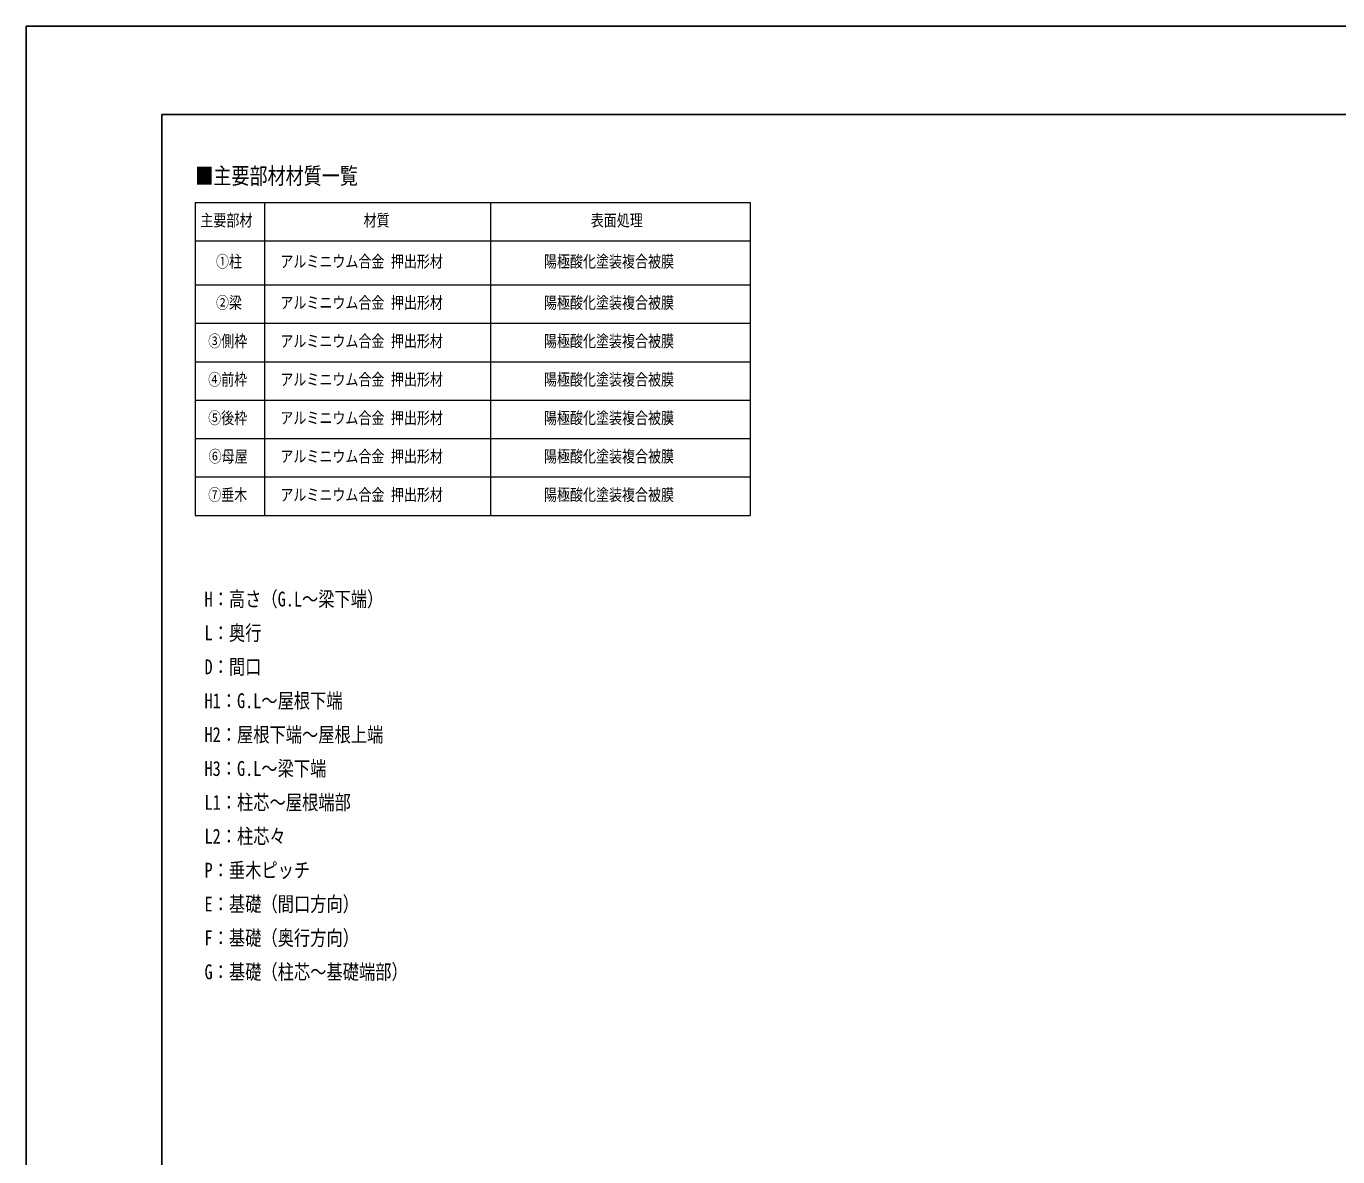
# Model space of a CAD drawing. Units: millimetres, scale not verified. Extents: x -10512 to 10512, y -7425 to 7425.
# Drawn here: x -10512 to -3253, y 1170 to 7425 of the extents above; entities that cross this region are included whole.
import ezdxf
from ezdxf.enums import TextEntityAlignment as Align

# ---------------------------------------------------------------- set-up
doc = ezdxf.new("R2010")
doc.units = ezdxf.units.MM
doc.header["$LTSCALE"] = 30
doc.layers.add('0-1_TABLE1', color=7, linetype='Continuous', lineweight=18)
doc.layers.add('0-2_USER1', color=3, linetype='Continuous')
doc.layers.add('0-7_YKK_ZWAK', color=7, linetype='Continuous')
doc.styles.add('ＭＳ ゴシック', font='')
doc.styles.get('ＭＳ ゴシック').set_extended_font_data('MS Gothic')

msp = doc.modelspace()

# ---------------------------------------------------------------- linework, layer by layer
at = {"layer": '0-1_TABLE1'}
for p, q in [((-9577.4, 6449.73), (-6505.33, 6449.73)), ((-9577.4, 6449.73), (-9577.4, 4718.36)), ((-9193.3, 6449.73), (-9193.3, 4718.36)), ((-7943.49, 6449.73), (-7943.49, 4718.36)), ((-6505.33, 6449.73), (-6505.33, 4718.36)), ((-9577.4, 6237.11), (-6505.33, 6237.11)), ((-9577.4, 5994.11), (-6505.33, 5994.11)), ((-9577.4, 5781.48), (-6505.33, 5781.48)), ((-9577.4, 5568.86), (-6505.33, 5568.86)), ((-9577.4, 5356.23), (-6505.33, 5356.23)), ((-9577.4, 5143.61), (-6505.33, 5143.61)), ((-9577.4, 4930.98), (-6505.33, 4930.98)), ((-9577.4, 4718.36), (-6505.33, 4718.36))]:
    msp.add_line(p, q, dxfattribs=at)
at = {"layer": '0-7_YKK_ZWAK'}
for p in [(9737.55, 6937.5), (-9762.45, -6312.5)]:
    msp.add_line(p, (-9762.45, 6937.5), dxfattribs=at)
msp.add_lwpolyline([(-10512.5, -7425), (10512.5, -7425), (10512.5, 7425), (-10512.5, 7425)], close=True, dxfattribs=at)

# ---------------------------------------------------------------- texts
at = {"layer": '0-1_TABLE1', "style": 'ＭＳ ゴシック', "width": 0.8}
for s, p in [('主要部材', (-9548.55, 6298.42)), ('材質', (-8645.19, 6298.42)), ('表面処理', (-7387.61, 6298.42)), ('①柱', (-9462.15, 6070.61)), ('アルミニウム合金 押出形材', (-9105.99, 6070.61)), ('陽極酸化塗装複合被膜', (-7646.81, 6070.61)), ('②梁', (-9462.15, 5842.8)), ('アルミニウム合金 押出形材', (-9105.99, 5842.8)), ('陽極酸化塗装複合被膜', (-7646.81, 5842.8)), ('③側枠', (-9505.35, 5630.17)), ('アルミニウム合金 押出形材', (-9105.99, 5630.17)), ('陽極酸化塗装複合被膜', (-7646.81, 5630.17)), ('④前枠', (-9505.35, 5417.55)), ('アルミニウム合金 押出形材', (-9105.99, 5417.55)), ('陽極酸化塗装複合被膜', (-7646.81, 5417.55)), ('⑤後枠', (-9505.35, 5204.92)), ('アルミニウム合金 押出形材', (-9105.99, 5204.92)), ('陽極酸化塗装複合被膜', (-7646.81, 5204.92)), ('⑥母屋', (-9502.95, 4992.3)), ('アルミニウム合金 押出形材', (-9105.99, 4992.3)), ('陽極酸化塗装複合被膜', (-7646.81, 4992.3)), ('⑦垂木', (-9505.35, 4779.67)), ('アルミニウム合金 押出形材', (-9105.99, 4779.67)), ('陽極酸化塗装複合被膜', (-7646.81, 4779.67))]:
    msp.add_text(s, height=65.98, dxfattribs=at).set_placement(p, align=Align.BOTTOM_LEFT)
at = {"layer": '0-2_USER1', "style": 'ＭＳ ゴシック', "width": 0.8}
for s, height, p in [('■主要部材材質一覧', 91.64, (-9576.74, 6523.95)), ('H：高さ（G.L～梁下端）', 82.48, (-9525.62, 4189.68)), ('L：奥行', 82.48, (-9525.62, 4002.18)), ('D：間口', 82.48, (-9525.62, 3814.68)), ('H1：G.L～屋根下端', 82.48, (-9525.62, 3627.18)), ('H2：屋根下端～屋根上端', 82.48, (-9525.62, 3439.68)), ('H3：G.L～梁下端', 82.48, (-9525.62, 3252.18)), ('L1：柱芯～屋根端部', 82.48, (-9525.62, 3064.68)), ('L2：柱芯々', 82.48, (-9525.62, 2877.18)), ('P：垂木ピッチ', 82.48, (-9525.62, 2689.68)), ('E：基礎（間口方向）', 82.48, (-9525.62, 2502.18)), ('F：基礎（奥行方向）', 82.48, (-9525.62, 2314.68)), ('G：基礎（柱芯～基礎端部）', 82.48, (-9525.62, 2127.18))]:
    msp.add_text(s, height=height, dxfattribs=at).set_placement(p, align=Align.BOTTOM_LEFT)

doc.saveas('drawing.dxf')
